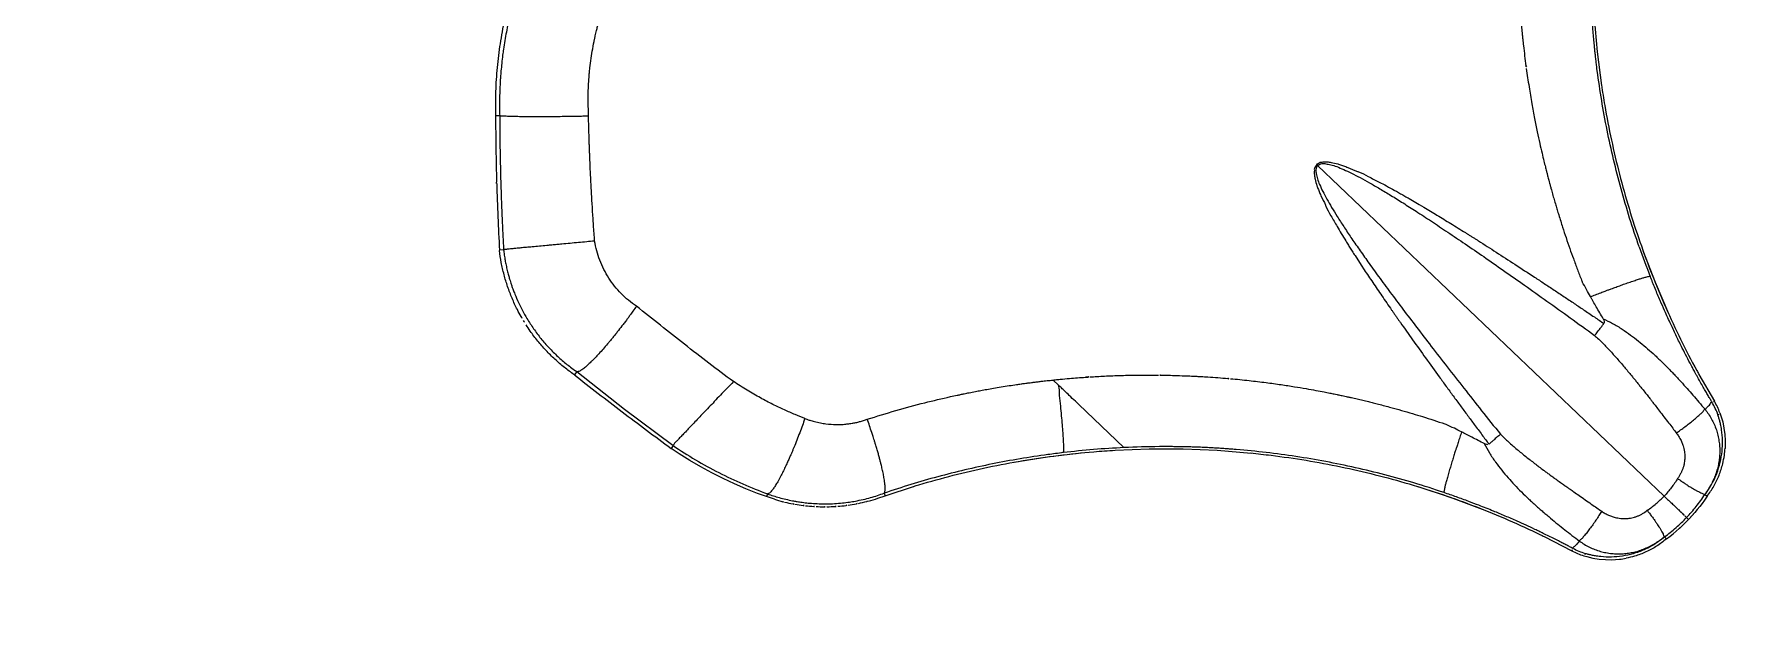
# Model space of a CAD drawing. Header units: millimetres. Extents: x 1145859089 to 1147511753, y -1047484727 to -1047247487.
# Drawn here: x 1146000513.2 to 1146000914.4, y -1047437027.5 to -1047436890.6 of the extents above; entities that cross this region are included whole.
import ezdxf
from ezdxf.xclip import XClip

# ---------------------------------------------------------------- set-up
doc = ezdxf.new("R2010")
doc.units = ezdxf.units.MM
doc.header["$LTSCALE"] = 100
doc.header["$MEASUREMENT"] = 0
doc.header["$XCLIPFRAME"] = 2
doc.layers.get('0').update_dxf_attribs({"linetype": 'CONTINUOUS'})
doc.layers.add('XREF', color=135, linetype='CONTINUOUS')
doc.layers.add('단지배치도$0$W240910', color=135, linetype='CONTINUOUS')

# ---------------------------------------------------------------- blocks, each defined once
blk = doc.blocks.new('단지배치도$0$zw$9902')
at = {"layer": '단지배치도$0$W240910', "linetype": 'ByBlock', "ltscale": 20}
for p, q in [((62735.75, -65517.38), (62736.44, -65525.29)), ((62736.44, -65525.29), (62737.45, -65533.15)), ((62736.47, -65529.74), (62736.4, -65529.21)), ((62479.81, -65540.18), (62480.78, -65540.17)), ((62671.22, -65551.7), (62671.12, -65551.61)), ((62671.22, -65551.7), (62671.12, -65551.61)), ((62671.25, -65551.74), (62671.22, -65551.7)), ((62671.25, -65551.73), (62671.22, -65551.7)), ((62671.29, -65551.77), (62671.25, -65551.73)), ((62671.28, -65551.77), (62671.25, -65551.74)), ((62671.32, -65551.8), (62671.28, -65551.77)), ((62671.32, -65551.8), (62671.29, -65551.77)), ((62752.04, -65628.77), (62671.32, -65551.8)), ((62752.04, -65628.77), (62671.32, -65551.8)), ((62480.07, -65555.85), (62480.06, -65555.7)), ((62480.07, -65556), (62480.07, -65555.85)), ((62692.66, -65559.5), (62695, -65560.86)), ((62695, -65560.86), (62696.08, -65561.51)), ((62481.68, -65571.41), (62480.72, -65571.5)), ((62747.1, -65571.55), (62749.93, -65578.96)), ((62680.03, -65572.75), (62681.5, -65575.02)), ((62681.5, -65575.02), (62682.19, -65576.07)), ((62732.8, -65578.52), (62732.92, -65578.83)), ((62732.92, -65578.82), (62732.94, -65578.86)), ((62749.93, -65578.96), (62753.05, -65586.25)), ((62498.72, -65599.79), (62498.18, -65600.53)), ((62498.72, -65599.79), (62509.89, -65608.5)), ((62498.72, -65599.79), (62498.73, -65599.79)), ((62535.24, -65602.08), (62535.21, -65602.11)), ((62609.66, -65601.74), (62609.69, -65601.74)), ((62610.95, -65602.94), (62609.69, -65601.74)), ((62760.14, -65600.42), (62763.74, -65606.68)), ((62614.89, -65606.69), (62615.66, -65607.42)), ((62626.2, -65617.48), (62615.67, -65607.43)), ((62763.74, -65606.68), (62763.74, -65606.68)), ((62509.89, -65608.5), (62521.08, -65616.93)), ((62700.94, -65611.94), (62701.25, -65612.05)), ((62765.03, -65609.4), (62765.03, -65609.39)), ((62765.03, -65609.4), (62765.28, -65610.11)), ((62765.28, -65610.11), (62765.68, -65611.51)), ((62765.68, -65611.51), (62765.98, -65612.94)), ((62701.24, -65612.05), (62701.28, -65612.06)), ((62765.98, -65612.94), (62766.18, -65614.39)), ((62766.18, -65614.39), (62766.27, -65615.84)), ((62766.27, -65615.84), (62766.23, -65617.65)), ((62521.17, -65616.99), (62520.7, -65617.65)), ((62522.61, -65618.9), (62520.7, -65617.65)), ((62521.08, -65616.93), (62521.1, -65616.91)), ((62521.12, -65616.94), (62521.09, -65616.92)), ((62521.13, -65616.96), (62521.12, -65616.94)), ((62521.15, -65616.97), (62521.13, -65616.96)), ((62521.16, -65616.98), (62521.15, -65616.97)), ((62521.16, -65616.99), (62521.16, -65616.98)), ((62521.17, -65616.99), (62521.16, -65616.99)), ((62525.09, -65620.45), (62522.61, -65618.9)), ((62549.28, -65617.5), (62549.28, -65617.51)), ((62600.54, -65620.88), (62608.37, -65619.64)), ((62608.37, -65619.64), (62616.25, -65618.71)), ((62624.15, -65618.09), (62632.08, -65617.79)), ((62626.2, -65617.48), (62626.21, -65617.48)), ((62632.08, -65617.79), (62640.01, -65617.79)), ((62640.01, -65617.79), (62647.94, -65618.11)), ((62647.94, -65618.11), (62655.84, -65618.75)), ((62652.38, -65617.93), (62651.85, -65617.89)), ((62527.62, -65621.92), (62525.09, -65620.45)), ((62530.19, -65623.32), (62527.62, -65621.92)), ((62532.8, -65624.64), (62530.19, -65623.32)), ((62535.44, -65625.88), (62532.8, -65624.64)), ((62538.13, -65627.05), (62535.44, -65625.88)), ((62540.84, -65628.14), (62538.13, -65627.05)), ((62570.54, -65628.69), (62577.44, -65626.45)), ((62694.66, -65626.56), (62702.19, -65629.03)), ((62544.76, -65629.52), (62540.84, -65628.14)), ((62543.17, -65628.24), (62542.93, -65628.91)), ((62568.84, -65629.28), (62570.54, -65628.69)), ((62570.32, -65628.08), (62570.32, -65628.08)), ((62570.32, -65628.08), (62570.54, -65628.69)), ((62702.19, -65629.03), (62709.62, -65631.8)), ((62759.13, -65632.67), (62759.72, -65631.96)), ((62759.76, -65631.91), (62759.16, -65632.62)), ((62760.33, -65631.19), (62759.76, -65631.91)), ((62760.89, -65630.46), (62760.33, -65631.19)), ((62761.43, -65629.71), (62760.89, -65630.46)), ((62762.05, -65628.81), (62761.43, -65629.71)), ((62761.52, -65628.43), (62761.55, -65628.37)), ((62761.52, -65628.43), (62762.05, -65628.81)), ((62761.56, -65628.34), (62761.55, -65628.37)), ((62761.56, -65628.29), (62761.57, -65628.29)), ((62761.57, -65628.32), (62761.56, -65628.34)), ((62761.57, -65628.29), (62761.57, -65628.3)), ((62761.57, -65628.29), (62761.57, -65628.29)), ((62761.57, -65628.3), (62761.57, -65628.32)), ((62755.55, -65636.32), (62756.23, -65635.7)), ((62756.27, -65635.66), (62755.6, -65636.28)), ((62756.23, -65635.7), (62756.9, -65635.05)), ((62756.94, -65635.01), (62756.27, -65635.66)), ((62756.85, -65633.35), (62757.26, -65633.75)), ((62756.85, -65633.35), (62757.26, -65633.75)), ((62756.9, -65635.05), (62757.55, -65634.4)), ((62757.59, -65634.36), (62756.94, -65635.01)), ((62757.74, -65634.2), (62757.26, -65633.75)), ((62757.74, -65634.2), (62757.26, -65633.75)), ((62757.55, -65634.4), (62757.74, -65634.2)), ((62757.74, -65634.2), (62757.59, -65634.36)), ((62757.93, -65634), (62757.74, -65634.2)), ((62757.74, -65634.2), (62757.89, -65634.04)), ((62757.89, -65634.04), (62758.52, -65633.36)), ((62758.55, -65633.32), (62757.93, -65634)), ((62758.52, -65633.36), (62759.13, -65632.67)), ((62759.16, -65632.62), (62758.55, -65633.32)), ((62724.11, -65638.2), (62730.54, -65641.5)), ((62752.02, -65638.3), (62752.02, -65638.31)), ((62752.02, -65638.31), (62752.03, -65638.31)), ((62752.02, -65638.31), (62752.02, -65638.31)), ((62752.03, -65638.31), (62752.05, -65638.3)), ((62752.05, -65638.3), (62752.07, -65638.29)), ((62752.07, -65638.29), (62752.09, -65638.28)), ((62752.16, -65638.25), (62752.09, -65638.28)), ((62752.16, -65638.25), (62752.56, -65638.76)), ((62752.56, -65638.76), (62753.43, -65638.1)), ((62753.43, -65638.1), (62754.15, -65637.52)), ((62754.15, -65637.52), (62754.86, -65636.93)), ((62754.86, -65636.93), (62755.55, -65636.32)), ((62730.54, -65641.5), (62730.54, -65641.5)), ((62733.31, -65642.66), (62733.31, -65642.66)), ((62733.31, -65642.66), (62734.03, -65642.87)), ((62734.03, -65642.87), (62735.45, -65643.21)), ((62735.45, -65643.21), (62736.9, -65643.44)), ((62736.9, -65643.44), (62738.35, -65643.57)), ((62738.35, -65643.57), (62739.81, -65643.59)), ((62739.81, -65643.59), (62741.61, -65643.47))]:
    blk.add_line(p, q, dxfattribs=at)
at = {"layer": '단지배치도$0$W240910'}
for radius in [11431.38, 11931.38]:
    blk.add_arc((57394.29, -57699.4), radius, 251.62775, 321.418131, dxfattribs=at)
at = {"layer": '단지배치도$0$W240910', "linetype": 'ByBlock', "ltscale": 20}
for centre, radius, start, end in [((63088.88, -65538.21), 609.06, 180.18551, 181.6452), ((63088.88, -65538.21), 609.06, 181.67343, 183.13284), ((62518.3, -65567.22), 37.82, 186.4843, 186.6087), ((62936.39, -65503.8), 201.59, 199.385, 201.4768), ((62521.31, -65566.85), 40.85, 209.5068, 211.0214), ((62521.36, -65566.82), 40.9, 211.0218, 212.6519), ((62519.45, -65569.5), 37.62, 235.4313, 235.5693), ((63056.66, -64889.14), 904.42, 231.86624, 232.75663), ((62634.04, -65636.62), 36.03, 88.9828, 89.6505), ((62749.98, -65614.91), 16.03, 20.1202, 30.892), ((63056.66, -64889.14), 904.42, 232.75667, 233.65852), ((62575.92, -65535.97), 98.59, 235.9427, 236.1432), ((62577.03, -65534.84), 99.34, 235.7836, 242.922), ((62576.29, -65535.39), 99.28, 237.1977, 237.4829), ((62635.8, -65820.29), 203.03, 96.7106, 97.7352), ((62635.51, -65817.88), 200.61, 92.6566, 96.7086), ((62635.9, -65821.94), 204.69, 90.4065, 92.7158), ((62746.25, -65616.41), 20.02, 351.8531, 356.469), ((62577.01, -65534.96), 99.23, 242.9018, 250.0614), ((62635.99, -65818.85), 201.59, 71.2526, 73.3444), ((62556.49, -65590.91), 40.35, 253.1026, 256.0561), ((62556.54, -65590.69), 40.58, 256.0534, 256.6146), ((62556.48, -65590.98), 40.28, 256.6117, 259.4773), ((62556.41, -65591.3), 39.96, 259.4802, 260.1305), ((62556.41, -65591.35), 39.9, 260.1308, 262.9566), ((62556.42, -65591.24), 40.02, 262.9548, 263.6498), ((62556.43, -65591.18), 40.08, 263.6503, 266.4481), ((62556.43, -65591.15), 40.1, 266.4479, 267.2055), ((62556.43, -65591.19), 40.06, 267.205, 269.9922), ((62556.43, -65591.28), 39.98, 269.9929, 270.4661), ((62556.43, -65591.23), 40.02, 270.4661, 270.8668), ((62556.42, -65591.17), 40.09, 270.8674, 273.6274), ((62556.42, -65591.15), 40.11, 273.6271, 274.4229), ((62556.43, -65591.19), 40.07, 274.4225, 277.246), ((62556.43, -65591.24), 40.01, 277.2465, 277.9236), ((62556.45, -65591.36), 39.9, 277.9218, 280.7633), ((62556.44, -65591.31), 39.95, 280.7635, 281.4026), ((62556.37, -65590.98), 40.28, 281.4057, 284.2789), ((62556.3, -65590.68), 40.59, 284.2759, 284.8318), ((62556.41, -65591.07), 40.19, 284.8255, 288.0269), ((62729.4, -65607.17), 38.51, 316.3553, 321.4088), ((62729.25, -65607.04), 38.71, 321.3982, 326.5643), ((62729.39, -65607.17), 38.51, 311.3206, 316.3741), ((62729.25, -65607.03), 38.71, 306.1651, 311.3312), ((62738.1, -65627.37), 16.03, 241.8374, 252.6091), ((62739.43, -65623.57), 20.02, 276.2604, 280.8763)]:
    blk.add_arc(centre, radius, start, end, dxfattribs=at)
for points, start_tangent, end_tangent in [([(62501.47, -65540.32), (62501.39, -65535.8), (62501.39, -65535.33), (62501.41, -65534.8), (62501.42, -65534.21), (62501.45, -65533.55), (62501.49, -65532.67), (62501.54, -65532.01), (62501.57, -65531.55), (62501.6, -65531.17), (62501.63, -65530.75), (62501.68, -65530.19), (62501.8, -65529.07), (62502.08, -65526.83), (62502.88, -65522.37), (62503.05, -65521.61), (62503.2, -65520.94), (62503.34, -65520.35), (62503.47, -65519.85), (62503.57, -65519.44), (62503.73, -65518.86), (62503.82, -65518.5), (62503.99, -65517.91), (62504.16, -65517.32), (62504.34, -65516.74), (62504.52, -65516.16), (62504.7, -65515.58), (62504.89, -65515), (62505.29, -65513.86), (62505.7, -65512.73), (62506.14, -65511.6), (62506.59, -65510.49), (62507.12, -65509.28), (62507.6, -65508.22), (62508.09, -65507.18), (62508.88, -65505.61)], (-0.032515, 0.999471), (-0.588892, -0.808212)), ([(62482.84, -65514.07), (62481.9, -65517.91), (62480.86, -65523.42), (62480.17, -65528.98), (62479.82, -65534.58), (62479.81, -65540.18)], (-0.257861, -0.966182), (0.031073, -0.999517)), ([(62484.23, -65512.75), (62483.19, -65516.7), (62482.33, -65520.7), (62481.66, -65524.73), (62481.47, -65526.08), (62481.25, -65528), (62481.08, -65529.78), (62480.96, -65531.22), (62480.89, -65532.33), (62480.87, -65532.73), (62480.84, -65533.39), (62480.82, -65533.97), (62480.79, -65534.64), (62480.77, -65535.39), (62480.75, -65536.24), (62480.75, -65536.9), (62480.74, -65537.67), (62480.75, -65538.58), (62480.76, -65539.51), (62480.78, -65540.17)], (-0.277461, -0.960737), (0.032071, -0.999486)), ([(62736.4, -65529.21), (62736.27, -65528.18), (62736.15, -65527.12), (62736.02, -65526.04), (62735.9, -65524.94), (62735.79, -65523.8), (62735.64, -65522.26), (62735.48, -65520.54), (62735.37, -65519.14), (62735.3, -65518.17), (62735.25, -65517.44), (62735.21, -65516.95), (62735.18, -65516.41), (62735.14, -65515.8), (62735.11, -65515.19), (62735.07, -65514.58), (62734.94, -65511.85)], (-0.126926, 0.991912), (-0.040534, 0.999178)), ([(62718.8, -65519.31), (62718.95, -65520.88), (62719, -65521.37), (62719.1, -65522.37), (62719.27, -65523.92), (62719.85, -65528.58)], (0.085917, -0.996302), (0.138364, -0.990381)), ([(62719.85, -65528.58), (62719.91, -65529.03)], (0.138364, -0.990381), (-0.990746, -0.135727)), ([(62719.93, -65529.18), (62720.57, -65533.49), (62721.22, -65537.39), (62721.87, -65540.88), (62722.49, -65543.97), (62723.07, -65546.65), (62723.59, -65548.92), (62724.04, -65550.8), (62724.37, -65552.1), (62724.62, -65553.1), (62724.8, -65553.8), (62724.89, -65554.18), (62725.04, -65554.72), (62725.17, -65555.24), (62725.35, -65555.89), (62725.46, -65556.31), (62725.57, -65556.71), (62725.68, -65557.1), (62726.04, -65558.41), (62726.42, -65559.72), (62726.79, -65561)], (0.122879, -0.992422), (0.255938, -0.966693)), ([(62746.23, -65570.7), (62744.01, -65564.03), (62742.02, -65557.24), (62740.26, -65550.4), (62738.75, -65543.53), (62737.49, -65536.64), (62736.47, -65529.74)], (-0.332341, 0.943159), (-0.127207, 0.991876)), ([(62737.43, -65533.03), (62738.2, -65537.79), (62739.76, -65545.85), (62741.64, -65553.83), (62743.86, -65561.74), (62746.39, -65569.55), (62749.25, -65577.25), (62752.41, -65584.82), (62755.89, -65592.26), (62759.66, -65599.55), (62760.14, -65600.42)], (0.146257, -0.989247), (0.483358, -0.875423)), ([(62501.47, -65540.32), (62500.7, -65540.33), (62499.59, -65540.35), (62498.88, -65540.37), (62498.32, -65540.37), (62497.93, -65540.38), (62497.46, -65540.39), (62496.77, -65540.4), (62495.83, -65540.41), (62493.96, -65540.43), (62492.09, -65540.44), (62490.33, -65540.45), (62488.73, -65540.45), (62487.28, -65540.44), (62486.32, -65540.43), (62485.42, -65540.42), (62484.6, -65540.4), (62483.52, -65540.38), (62482.63, -65540.35), (62481.89, -65540.31), (62481.32, -65540.27), (62480.78, -65540.17)], (-0.999761, -0.021871), (-0.777045, 0.629445)), ([(62480.78, -65540.17), (62480.78, -65540.85), (62480.79, -65541.74), (62480.79, -65542.82), (62480.8, -65544.11), (62480.82, -65545.46), (62480.83, -65546.56), (62480.84, -65547.41), (62480.87, -65548.8), (62480.9, -65550.56), (62480.94, -65552.35), (62480.98, -65554.07), (62481.03, -65555.82)], (0.002349, -0.999997), (0.028609, -0.999591)), ([(62502.9, -65569.39), (62502.63, -65565.67), (62502.41, -65562.24), (62502.22, -65559.11), (62502.07, -65556.27), (62502.02, -65555.29), (62501.94, -65553.68), (62501.85, -65551.79), (62501.79, -65550.24), (62501.74, -65549.04), (62501.71, -65548.2), (62501.69, -65547.68), (62501.66, -65546.83), (62501.62, -65545.52), (62501.58, -65544.22), (62501.54, -65542.92), (62501.5, -65541.62), (62501.47, -65540.32)], (-0.055624, 0.998452), (-0.036442, 0.999336)), ([(62671.11, -65551.6), (62670.8, -65552.05), (62670.57, -65552.86)], (-0.697434, -0.716649), (0.300433, -0.953803)), ([(62671.32, -65551.8), (62671.06, -65552.21), (62670.92, -65552.83), (62670.99, -65553.71)], (-0.641809, -0.766864), (0.272366, -0.962194)), ([(62671.11, -65551.6), (62671.54, -65551.27), (62672.34, -65551)], (0.682625, 0.730769), (0.967027, -0.254674)), ([(62671.32, -65551.8), (62671.72, -65551.52), (62672.33, -65551.35), (62673.22, -65551.38)], (0.735432, 0.677599), (0.974072, -0.226239)), ([(62672.34, -65551), (62673.54, -65550.95), (62673.98, -65550.99), (62674.45, -65551.06)], (0.979983, 0.199083), (0.982942, -0.183916)), ([(62673.22, -65551.38), (62674.37, -65551.61), (62675.77, -65552.05), (62677.39, -65552.72), (62679.2, -65553.58), (62681.2, -65554.61), (62683.39, -65555.8), (62685.79, -65557.19), (62688.41, -65558.76), (62691.22, -65560.51), (62694.25, -65562.44), (62697.81, -65564.77), (62701.62, -65567.3), (62705.68, -65570.05), (62710, -65573.01), (62714.65, -65576.24), (62719.55, -65579.69), (62724.72, -65583.36), (62730.15, -65587.24), (62735.83, -65591.36)], (0.974072, -0.226239), (0.806077, -0.591811)), ([(62674.45, -65551.06), (62676, -65551.43), (62676.44, -65551.56), (62676.89, -65551.7), (62677.37, -65551.87), (62677.86, -65552.04), (62678.37, -65552.24)], (0.982942, -0.183916), (0.944657, -0.32806)), ([(62481.03, -65555.82), (62481.19, -65560.9), (62481.3, -65563.62), (62481.37, -65565.15), (62481.48, -65567.52), (62481.68, -65571.41)], (0.028609, -0.999591), (0.054976, -0.998488)), ([(62670.57, -65552.86), (62670.58, -65554.06), (62670.64, -65554.5), (62670.73, -65554.96)], (-0.152192, -0.988351), (0.230514, -0.973069)), ([(62670.73, -65554.96), (62671.17, -65556.49), (62671.32, -65556.92), (62671.49, -65557.37), (62671.67, -65557.84), (62671.87, -65558.32), (62672.09, -65558.82)], (0.230514, -0.973069), (0.372672, -0.927963)), ([(62670.99, -65553.71), (62671.27, -65554.86), (62671.78, -65556.23), (62672.52, -65557.82), (62673.47, -65559.59), (62674.59, -65561.54), (62675.89, -65563.67), (62677.39, -65566), (62679.08, -65568.54), (62680.97, -65571.27), (62683.04, -65574.19), (62685.53, -65577.64), (62688.25, -65581.33), (62691.19, -65585.26), (62694.35, -65589.42), (62697.8, -65593.91), (62701.48, -65598.65), (62705.39, -65603.64), (62709.52, -65608.88), (62713.9, -65614.35)], (0.272366, -0.962194), (0.629524, -0.776981)), ([(62678.37, -65552.24), (62680.58, -65553.16), (62680.84, -65553.23)], (0.944657, -0.32806), (0.97269, -0.232106)), ([(62680.83, -65553.27), (62683.13, -65554.36), (62685.69, -65555.65)], (0.956211, -0.292677), (0.901529, -0.432718)), ([(62685.69, -65555.65), (62687.38, -65556.55), (62689.17, -65557.53)], (0.901529, -0.432718), (0.867656, -0.497165)), ([(62672.09, -65558.82), (62673.12, -65560.99), (62673.2, -65561.24)], (0.372672, -0.927963), (0.278161, -0.960534)), ([(62689.17, -65557.53), (62689.67, -65557.8), (62690.15, -65558.07), (62690.64, -65558.35), (62691.14, -65558.63), (62691.64, -65558.91), (62692.15, -65559.2), (62692.66, -65559.5)], (-0.867656, 0.497165), (0.858737, -0.512416)), ([(62673.24, -65561.23), (62674.43, -65563.48), (62675.85, -65565.97)], (0.337879, -0.94119), (0.475157, -0.879901)), ([(62696.08, -65561.51), (62699.12, -65563.33), (62702.34, -65565.3), (62705.75, -65567.42), (62706.34, -65567.79), (62706.94, -65568.17), (62707.54, -65568.55), (62708.15, -65568.93), (62708.76, -65569.32)], (0.876344, -0.481686), (0.839825, -0.542857)), ([(62726.79, -65561), (62727.13, -65562.12), (62727.49, -65563.3)], (0.255938, -0.966693), (0.31063, -0.950531)), ([(62727.49, -65563.3), (62728.39, -65566.18), (62729.19, -65568.58)], (0.31063, -0.950531), (0.318237, -0.948011)), ([(62675.85, -65565.97), (62676.83, -65567.62), (62677.89, -65569.36)], (0.475157, -0.879901), (0.537918, -0.842997)), ([(62485.76, -65586.97), (62484.89, -65585.35), (62483.67, -65582.71), (62482.63, -65579.99), (62481.8, -65577.21), (62481.16, -65574.37), (62480.73, -65571.58)], (-0.492529, 0.870296), (-0.115088, 0.993355)), ([(62502.9, -65569.39), (62501.04, -65569.56), (62499.12, -65569.74), (62497.18, -65569.92), (62495.26, -65570.1), (62494.08, -65570.21), (62492.91, -65570.31), (62491.74, -65570.42), (62490.02, -65570.58), (62488.38, -65570.73), (62487.69, -65570.8), (62487.01, -65570.86), (62486.36, -65570.92), (62485.73, -65570.98), (62484.57, -65571.09), (62483.57, -65571.19), (62482.98, -65571.25), (62482.54, -65571.3), (62482.15, -65571.35), (62481.68, -65571.41)], (-0.995927, -0.090162), (-0.954079, -0.299554)), ([(62481.68, -65571.41), (62481.74, -65571.93), (62481.85, -65572.67), (62481.94, -65573.3), (62482.03, -65573.82), (62482.15, -65574.42), (62482.27, -65575.02), (62482.4, -65575.62), (62482.54, -65576.24), (62482.69, -65576.81), (62482.82, -65577.33), (62482.95, -65577.8), (62483.08, -65578.22), (62483.19, -65578.58), (62483.39, -65579.22), (62483.52, -65579.6), (62483.64, -65579.97), (62483.91, -65580.72), (62484.3, -65581.72), (62485.14, -65583.67), (62486.08, -65585.57), (62487.12, -65587.41)], (0.114323, -0.993444), (0.514564, -0.857452)), ([(62512.63, -65584.56), (62510.79, -65583.18), (62509.09, -65581.6), (62507.56, -65579.87), (62506.21, -65577.99), (62505.05, -65575.98), (62504.11, -65573.86), (62503.39, -65571.65), (62502.9, -65569.39)], (-0.837849, 0.545903), (-0.172366, 0.985033)), ([(62677.89, -65569.36), (62678.19, -65569.85), (62678.48, -65570.31), (62678.78, -65570.79), (62679.08, -65571.27), (62679.39, -65571.76), (62679.71, -65572.25), (62680.03, -65572.75)], (-0.537918, 0.842997), (0.552727, -0.833362)), ([(62708.76, -65569.32), (62712.91, -65571.97), (62717.26, -65574.79), (62721.83, -65577.77), (62724.11, -65579.27), (62726.42, -65580.79), (62728.76, -65582.35), (62731.12, -65583.92), (62733.27, -65585.36), (62735.78, -65587.06), (62738.02, -65588.59)], (0.839825, -0.542857), (0.815268, -0.579083)), ([(62729.19, -65568.58), (62730.06, -65571.13), (62730.89, -65573.45)], (0.318237, -0.948011), (0.344864, -0.938653)), ([(62730.89, -65573.45), (62731.83, -65576), (62732.8, -65578.52)], (0.344864, -0.938653), (0.352937, -0.935647)), ([(62682.19, -65576.07), (62684.16, -65579.02), (62686.28, -65582.14), (62688.56, -65585.44), (62688.96, -65586.02), (62689.37, -65586.6), (62689.77, -65587.18), (62690.19, -65587.77), (62690.61, -65588.37)], (0.52287, -0.852413), (0.582233, -0.813022)), ([(62734.88, -65582.33), (62733.96, -65580.7), (62732.94, -65578.86)], (-0.490184, 0.871619), (-0.550776, 0.834653)), ([(62739.72, -65580.5), (62740.29, -65580.29), (62740.84, -65580.09), (62741.42, -65579.88), (62742, -65579.67), (62743.21, -65579.24), (62744.43, -65578.82)], (0.938958, 0.344033), (0.946475, 0.322776)), ([(62744.43, -65578.82), (62745.03, -65578.62), (62745.56, -65578.44), (62746.1, -65578.27), (62746.88, -65578.02), (62747.59, -65577.82)], (0.946476, 0.322775), (0.963916, 0.266207)), ([(62747.59, -65577.82), (62748.04, -65577.7), (62748.4, -65577.62), (62748.8, -65577.6)], (0.963916, 0.266207), (0.882112, -0.471039)), ([(62763.21, -65606.93), (62762.78, -65606.21), (62762.29, -65605.38), (62761.75, -65604.45), (62761.15, -65603.41), (62760.44, -65602.15), (62759.71, -65600.84), (62759.37, -65600.22), (62759.08, -65599.68), (62758.83, -65599.22), (62758.63, -65598.85), (62758.34, -65598.31), (62756.27, -65594.3), (62754.92, -65591.57), (62753.64, -65588.87), (62752.14, -65585.57), (62751.12, -65583.25), (62749.94, -65580.43), (62748.8, -65577.6)], (-0.512755, 0.858535), (-0.366188, 0.930541)), ([(62734.88, -65582.33), (62736.05, -65581.88), (62737.29, -65581.41), (62737.8, -65581.22), (62738.29, -65581.03), (62738.63, -65580.9), (62739.31, -65580.65), (62739.72, -65580.5)], (0.931116, 0.364722), (0.940119, 0.340846)), ([(62737.85, -65587.48), (62736.22, -65584.66), (62735.51, -65583.43), (62735.19, -65582.88), (62734.88, -65582.33)], (-0.500992, 0.865452), (-0.496229, 0.868192)), ([(62487.12, -65587.41), (62488.68, -65589.8), (62490.39, -65592.08), (62492.27, -65594.23), (62494.29, -65596.24), (62496.45, -65598.1), (62498.73, -65599.79)], (0.514564, -0.857452), (0.823471, -0.567359)), ([(62510.43, -65587.61), (62510.14, -65588), (62509.84, -65588.4), (62509.26, -65589.16), (62508.18, -65590.55), (62507.59, -65591.28), (62507.02, -65591.99), (62506.45, -65592.68), (62505.9, -65593.33), (62504.86, -65594.54), (62503.9, -65595.61), (62503.25, -65596.31), (62502.63, -65596.95), (62502.04, -65597.53), (62501.25, -65598.27), (62500.56, -65598.87), (62500.12, -65599.2), (62499.74, -65599.46), (62499.41, -65599.65), (62498.73, -65599.79)], (-0.597111, -0.802159), (-0.942318, 0.33472)), ([(62512.63, -65584.56), (62511.83, -65585.69), (62511.19, -65586.59), (62510.72, -65587.23), (62510.44, -65587.6), (62510.43, -65587.61)], (-0.576089, -0.817387), (-0.597111, -0.802159)), ([(62535.21, -65602.11), (62523.85, -65593.42), (62512.63, -65584.56)], (-0.803204, 0.595704), (-0.7825, 0.622651)), ([(62737.85, -65587.48), (62738.09, -65588.08), (62738.02, -65588.59)], (0.502307, -0.864689), (-0.601261, -0.799053)), ([(62737.85, -65587.48), (62740.05, -65588.58), (62742.27, -65589.91), (62744.23, -65591.26), (62746.06, -65592.66), (62747.75, -65594.07), (62749.48, -65595.6), (62751.26, -65597.28), (62752.02, -65598.02), (62752.79, -65598.79), (62753.56, -65599.58), (62754.35, -65600.4), (62755.14, -65601.24), (62755.94, -65602.11), (62757.38, -65603.7), (62758.76, -65605.27), (62760.15, -65606.88), (62761.56, -65608.54)], (0.904881, -0.425665), (0.673687, -0.739017)), ([(62498.11, -65600.47), (62495.85, -65598.79), (62493.64, -65596.9), (62491.57, -65594.85), (62489.65, -65592.66), (62487.89, -65590.34), (62486.92, -65588.89)], (-0.823447, 0.567394), (-0.539533, 0.841965)), ([(62690.61, -65588.37), (62693.45, -65592.38), (62696.47, -65596.6), (62699.66, -65601.01), (62701.27, -65603.22), (62702.9, -65605.45), (62704.57, -65607.72), (62706.25, -65610), (62707.8, -65612.09), (62709.61, -65614.51), (62711.24, -65616.67)], (0.582233, -0.813022), (0.617248, -0.786768)), ([(62735.83, -65591.36), (62736.52, -65590.51), (62737.12, -65589.75), (62737.62, -65589.1), (62738.02, -65588.59)], (0.770386, 0.637578), (0.608768, 0.793348)), ([(62735.83, -65591.36), (62737.73, -65593.16), (62739.54, -65595.05), (62741.29, -65596.99), (62743, -65598.98), (62744.65, -65600.97), (62745.19, -65601.63), (62745.76, -65602.33), (62746.34, -65603.06), (62746.95, -65603.82), (62747.7, -65604.77), (62748.4, -65605.66), (62748.97, -65606.39), (62749.42, -65606.97), (62750.08, -65607.82), (62750.97, -65608.97), (62752, -65610.31), (62753.09, -65611.73), (62754.05, -65612.98), (62754.88, -65614.06)], (0.748717, -0.662889), (0.615812, -0.787893)), ([(62535.21, -65602.11), (62533.68, -65603.71), (62532.19, -65605.28), (62530.77, -65606.76)], (-0.563767, -0.825934), (-0.599638, -0.800272)), ([(62551.87, -65610.7), (62549.6, -65609.8), (62547.11, -65608.71), (62544.4, -65607.42), (62541.51, -65605.9), (62538.44, -65604.12), (62535.24, -65602.08)], (-0.938012, 0.346604), (-0.831977, 0.55481)), ([(62591.61, -65604.41), (62592.86, -65604.18), (62594.26, -65603.92), (62595.83, -65603.64), (62597.56, -65603.36), (62599.47, -65603.05), (62601.2, -65602.8), (62602.23, -65602.65), (62603.05, -65602.53), (62603.65, -65602.45), (62604.03, -65602.4), (62604.69, -65602.32), (62605.07, -65602.27), (62605.93, -65602.16), (62606.95, -65602.04)], (0.984413, 0.17587), (0.979501, 0.20144)), ([(62606.95, -65602.04), (62608.3, -65601.89), (62609.66, -65601.74)], (0.979501, 0.20144), (0.968571, 0.248738)), ([(62609.69, -65601.74), (62610.15, -65601.69), (62611.37, -65601.57), (62613.49, -65601.37), (62617.25, -65601.08)], (0.995229, 0.097565), (0.997202, 0.074755)), ([(62611.47, -65607.8), (62611.22, -65605.37), (62610.95, -65602.94)], (-0.098844, 0.995103), (-0.335517, 0.942034)), ([(62614.89, -65606.7), (62613.45, -65605.32), (62612.37, -65604.29), (62611.64, -65603.59), (62610.95, -65602.94)], (-0.781061, 0.624455), (-0.72364, 0.690178)), ([(62617.25, -65601.08), (62617.92, -65601.03), (62618.27, -65601.02)], (0.997202, 0.074755), (1, 0.000976)), ([(62618.27, -65601.01), (62621.64, -65600.82), (62625.59, -65600.67)], (0.998665, 0.051657), (0.9997, 0.024499)), ([(62625.59, -65600.67), (62629.49, -65600.59), (62634.26, -65600.59)], (0.9997, 0.024499), (0.99998, -0.006259)), ([(62634.68, -65600.6), (62638.46, -65600.68), (62641.12, -65600.78)], (0.99984, -0.017912), (0.999263, -0.038377)), ([(62641.12, -65600.78), (62642.7, -65600.85), (62643.19, -65600.87), (62644.2, -65600.93), (62645.76, -65601.02), (62650.44, -65601.38)], (0.999263, -0.038377), (0.995847, -0.091046)), ([(62650.44, -65601.38), (62650.89, -65601.42)], (0.995847, -0.091046), (0.088395, 0.996086)), ([(62651.04, -65601.43), (62655.37, -65601.87), (62659.3, -65602.33), (62662.82, -65602.81), (62665.93, -65603.29), (62668.64, -65603.74), (62670.94, -65604.15), (62672.83, -65604.51), (62674.15, -65604.77), (62675.16, -65604.98), (62675.86, -65605.12), (62676.25, -65605.2), (62676.8, -65605.32), (62677.32, -65605.43), (62677.98, -65605.57), (62678.4, -65605.67), (62678.81, -65605.76), (62679.2, -65605.84), (62680.52, -65606.15), (62681.85, -65606.46), (62683.15, -65606.77)], (0.997147, -0.075481), (0.977784, -0.209614)), ([(62530.77, -65606.76), (62529.5, -65608.1), (62528.26, -65609.4), (62527.07, -65610.65), (62525.97, -65611.8), (62524.95, -65612.87), (62524.03, -65613.85), (62523.23, -65614.68), (62522.53, -65615.41), (62521.96, -65616.01), (62521.53, -65616.46), (62521.09, -65616.92)], (-0.599638, -0.800272), (-0.989283, 0.146014)), ([(62566.39, -65610.88), (62573.05, -65608.85), (62579.8, -65607.03), (62585.81, -65605.61), (62587.35, -65605.28), (62588.14, -65605.11), (62588.99, -65604.93), (62590.14, -65604.7), (62591.61, -65604.41)], (0.955887, 0.293736), (0.984413, 0.17587)), ([(62612.07, -65618.64), (62612.18, -65617.82), (62612.17, -65616.9), (62612.11, -65615.64), (62612.01, -65614.05), (62611.87, -65612.17), (62611.69, -65610.06), (62611.47, -65607.8)], (0.3751, 0.926984), (-0.098844, 0.995103)), ([(62683.15, -65606.77), (62684.29, -65607.05), (62685.49, -65607.36)], (0.977784, -0.209614), (0.964244, -0.265015)), ([(62685.49, -65607.36), (62688.4, -65608.13), (62690.84, -65608.8)], (0.964244, -0.265015), (0.96209, -0.272733)), ([(62761.56, -65608.54), (62762.06, -65608.07), (62762.41, -65607.73), (62762.77, -65607.35), (62763.21, -65606.93)], (0.902033, 0.431668), (0.728074, -0.685498)), ([(62764.58, -65609.86), (62763.96, -65608.36), (62763.2, -65606.94)], (-0.322852, 0.946449), (-0.516818, 0.856095)), ([(62763.74, -65606.68), (62763.21, -65606.94)], (-0.890101, -0.455763), (-0.889918, -0.456121)), ([(62551.87, -65610.7), (62551.29, -65612.33), (62550.66, -65614.01), (62550, -65615.72), (62549.32, -65617.42), (62549.28, -65617.51)], (-0.331064, -0.943608), (-0.381837, -0.92423)), ([(62551.87, -65610.7), (62552.29, -65610.86), (62553.03, -65611.11), (62554.09, -65611.42), (62555.48, -65611.73), (62556.13, -65611.84), (62556.78, -65611.94), (62559.18, -65612.1), (62560.02, -65612.1), (62560.76, -65612.06), (62561.39, -65612.01), (62561.91, -65611.95), (62562.33, -65611.9), (62562.87, -65611.81), (62563.28, -65611.74), (62563.73, -65611.65), (62564.19, -65611.54), (62564.63, -65611.43), (62565.53, -65611.17), (62566.39, -65610.88)], (0.939633, -0.342185), (0.944518, 0.328459)), ([(62568.4, -65616.93), (62568.17, -65616.18), (62567.96, -65615.51), (62567.77, -65614.93), (62567.61, -65614.43), (62567.46, -65613.99), (62566.93, -65612.42), (62566.39, -65610.88)], (-0.392147, 0.919903), (-0.518947, 0.854806)), ([(62690.84, -65608.8), (62693.43, -65609.56), (62695.78, -65610.27)], (0.96209, -0.272733), (0.95401, -0.299775)), ([(62695.78, -65610.27), (62698.37, -65611.09), (62700.94, -65611.94)], (0.95401, -0.299775), (0.951392, -0.307982)), ([(62754.88, -65614.06), (62755.87, -65613.37), (62756.89, -65612.62), (62757.91, -65611.85), (62758.87, -65611.07), (62759.74, -65610.33), (62760.49, -65609.65), (62761.11, -65609.04), (62761.57, -65608.54)], (0.826377, 0.563117), (0.894381, 0.447307)), ([(62761.57, -65608.54), (62762.36, -65609.62), (62763.11, -65610.85), (62763.69, -65612.03), (62764.2, -65613.34), (62764.56, -65614.6), (62764.82, -65615.96), (62764.96, -65617.25), (62764.99, -65618.6), (62764.92, -65619.84), (62764.74, -65621.11), (62764.44, -65622.41), (62764.03, -65623.73), (62763.55, -65624.93), (62762.96, -65626.11), (62762.3, -65627.22), (62761.56, -65628.29)], (0.585702, -0.810526), (-0.60361, -0.79728)), ([(62765.54, -65618.39), (62765.64, -65615.8), (62765.42, -65613.37), (62765.37, -65613), (62765.25, -65612.36), (62765.14, -65611.87), (62765.03, -65611.42), (62764.93, -65611.03), (62764.82, -65610.65), (62764.71, -65610.29), (62764.58, -65609.86)], (0.101255, 0.99486), (0.250743, 0.968054)), ([(62764.57, -65609.86), (62765.03, -65609.4)], (0.924039, 0.382297), (0.515771, 0.856727)), ([(62704.84, -65613.83), (62703.17, -65612.99), (62701.28, -65612.06)], (-0.893972, 0.448122), (-0.859933, 0.510406)), ([(62704.84, -65613.83), (62704.45, -65615.03), (62704.04, -65616.28), (62703.87, -65616.81), (62703.71, -65617.3), (62703.6, -65617.65), (62703.38, -65618.34), (62703.24, -65618.76)], (-0.31997, -0.947428), (-0.295692, -0.955283)), ([(62710.13, -65616.56), (62707.23, -65615.06), (62705.97, -65614.41), (62705.4, -65614.12), (62704.84, -65613.83)], (-0.888327, 0.459212), (-0.890837, 0.454324)), ([(62713.9, -65614.35), (62713.09, -65615.08), (62712.35, -65615.72), (62711.74, -65616.25), (62711.24, -65616.67)], (-0.60017, -0.799873), (-0.763459, -0.645856)), ([(62713.9, -65614.35), (62715.79, -65616.16), (62717.77, -65617.89), (62719.79, -65619.54), (62721.86, -65621.15), (62723.92, -65622.71), (62724.61, -65623.22), (62725.34, -65623.75), (62726.09, -65624.3), (62726.88, -65624.86), (62727.87, -65625.57), (62728.79, -65626.23), (62729.54, -65626.76), (62730.14, -65627.18), (62731.03, -65627.81), (62732.22, -65628.64), (62733.61, -65629.61), (62735.08, -65630.63), (62736.37, -65631.53), (62737.49, -65632.3)], (0.69779, -0.716302), (0.816323, -0.577595)), ([(62754.88, -65614.06), (62755.42, -65614.84), (62755.97, -65615.84), (62756.33, -65616.7), (62756.46, -65617.1), (62756.62, -65617.72), (62756.76, -65618.43), (62756.83, -65619.02), (62756.85, -65619.53), (62756.82, -65620.39), (62756.62, -65621.6), (62756.43, -65622.27), (62756.19, -65622.91), (62755.89, -65623.53), (62755.16, -65624.69)], (0.638628, -0.769516), (-0.541845, -0.840478)), ([(62549.28, -65617.5), (62549.17, -65617.77), (62548.89, -65618.44), (62548.57, -65619.19), (62548.21, -65620.01), (62547.78, -65620.96), (62547.29, -65622.01), (62546.75, -65623.13), (62546.57, -65623.5), (62546.38, -65623.86), (62546.2, -65624.21), (62545.54, -65625.42), (62545, -65626.32), (62544.51, -65627.05), (62543.95, -65627.74), (62543.17, -65628.24)], (-0.381765, -0.924259), (-0.999824, 0.018785)), ([(62570.32, -65628.08), (62570.51, -65627.74), (62570.59, -65627.07), (62570.53, -65626.06), (62570.35, -65624.72), (62570.15, -65623.65), (62569.9, -65622.49), (62569.64, -65621.4), (62569.45, -65620.66), (62569.23, -65619.84), (62568.99, -65618.95), (62568.71, -65617.99), (62568.4, -65616.93)], (0.80687, 0.590729), (-0.392147, 0.919903)), ([(62608.47, -65619.1), (62601.99, -65620.09), (62595.55, -65621.28), (62589.15, -65622.68), (62582.81, -65624.28), (62576.53, -65626.08), (62570.32, -65628.08)], (-0.990917, -0.134476), (-0.946937, -0.321419)), ([(62577.23, -65626.51), (62578.44, -65626.14), (62586.45, -65623.93), (62594.53, -65622.05), (62602.69, -65620.51), (62610.91, -65619.31), (62619.17, -65618.44), (62624.15, -65618.09)], (0.956244, 0.292571), (0.998846, 0.048024)), ([(62651.85, -65617.89), (62650.82, -65617.81), (62649.76, -65617.73), (62648.67, -65617.66), (62647.56, -65617.59), (62646.42, -65617.53), (62644.87, -65617.45), (62643.15, -65617.38), (62641.75, -65617.33), (62640.77, -65617.31), (62640.04, -65617.29), (62639.55, -65617.28), (62639.01, -65617.27), (62638.4, -65617.26), (62637.79, -65617.26), (62637.17, -65617.25), (62634.45, -65617.25)], (-0.996831, 0.079548), (-0.999975, -0.007092)), ([(62693.77, -65625.72), (62686.99, -65623.83), (62680.12, -65622.16), (62673.2, -65620.73), (62666.27, -65619.55), (62659.33, -65618.62), (62652.38, -65617.93)], (-0.957915, 0.287051), (-0.996808, 0.079831)), ([(62655.72, -65618.73), (62660.51, -65619.27), (62668.63, -65620.44), (62676.7, -65621.95), (62684.7, -65623.78), (62692.62, -65625.94), (62700.45, -65628.43), (62708.16, -65631.23), (62715.76, -65634.35), (62723.22, -65637.77), (62724.11, -65638.2)], (0.995089, -0.098984), (0.897446, -0.441123)), ([(62703.24, -65618.76), (62703.06, -65619.34), (62702.89, -65619.9), (62702.71, -65620.48), (62702.53, -65621.08), (62702.16, -65622.3), (62701.79, -65623.54)], (-0.298931, -0.954275), (-0.27734, -0.960772)), ([(62710.13, -65616.56), (62710.73, -65616.77), (62711.24, -65616.67)], (0.887628, -0.460561), (0.769515, 0.638629)), ([(62710.13, -65616.56), (62711.33, -65618.71), (62712.76, -65620.85), (62714.21, -65622.75), (62715.7, -65624.51), (62717.18, -65626.13), (62718.79, -65627.79), (62720.55, -65629.48), (62721.33, -65630.21), (62722.14, -65630.94), (62722.96, -65631.68), (62723.82, -65632.42), (62724.7, -65633.17), (62725.6, -65633.93), (62727.26, -65635.3), (62728.89, -65636.6), (62730.57, -65637.91), (62732.29, -65639.24)], (0.468271, -0.883585), (0.770258, -0.637732)), ([(62761.52, -65628.43), (62762.61, -65626.87), (62763.54, -65625.21), (62764.3, -65623.5), (62765.1, -65620.92), (62765.54, -65618.39)], (0.608926, 0.793227), (0.101255, 0.99486)), ([(62762.05, -65628.81), (62763.61, -65626.46), (62764.83, -65623.92), (62765.69, -65621.23), (62766.07, -65619.25)], (0.576997, 0.816746), (0.140531, 0.990076)), ([(62701.79, -65623.54), (62701.62, -65624.15), (62701.47, -65624.69), (62701.32, -65625.23), (62701.11, -65626.03), (62700.94, -65626.75)], (-0.277339, -0.960772), (-0.220005, -0.975499)), ([(62700.94, -65626.75), (62700.84, -65627.2), (62700.78, -65627.56), (62700.78, -65627.96)], (-0.220005, -0.975499), (0.51251, -0.858681)), ([(62730.77, -65640.96), (62730.02, -65640.56), (62729.17, -65640.12), (62728.21, -65639.62), (62727.15, -65639.07), (62725.86, -65638.42), (62724.51, -65637.76), (62723.88, -65637.45), (62723.32, -65637.18), (62722.85, -65636.95), (62722.47, -65636.77), (62721.92, -65636.51), (62717.82, -65634.63), (62715.02, -65633.41), (62712.27, -65632.26), (62708.9, -65630.92), (62706.53, -65630.01), (62703.66, -65628.97), (62700.78, -65627.96)], (-0.881978, 0.471291), (-0.946923, 0.321461)), ([(62755.16, -65624.69), (62753.71, -65626.81), (62752.04, -65628.77)], (-0.49414, -0.869382), (-0.690401, -0.723427)), ([(62755.16, -65624.69), (62755.88, -65625.14), (62756.67, -65625.69), (62757.39, -65626.18), (62757.91, -65626.5), (62758.24, -65626.7), (62758.64, -65626.94), (62759.11, -65627.21), (62759.68, -65627.53), (62760.33, -65627.87)], (0.899331, -0.437268), (0.760601, -0.64922)), ([(62760.33, -65627.87), (62760.8, -65628.08), (62761.15, -65628.22), (62761.56, -65628.29)], (0.760601, -0.64922), (0.964631, 0.263605)), ([(62543.17, -65628.24), (62545.91, -65629.12), (62548.98, -65629.84), (62549.88, -65630.01), (62550.35, -65630.09), (62550.92, -65630.17), (62551.6, -65630.27), (62553, -65630.42), (62554.72, -65630.53), (62556.75, -65630.58)], (0.939933, -0.34136), (0.999957, 0.009314)), ([(62556.75, -65630.58), (62558.8, -65630.51), (62560.64, -65630.36), (62562.25, -65630.16), (62563.63, -65629.93), (62565.45, -65629.55), (62567.17, -65629.11), (62568.79, -65628.62), (62570.32, -65628.08)], (0.999957, 0.009314), (0.935931, 0.352184)), ([(62748.11, -65632.07), (62750.17, -65630.53), (62752.04, -65628.77)], (0.844866, 0.534979), (0.68973, 0.724067)), ([(62752.04, -65628.77), (62752.68, -65629.38), (62753.41, -65630.07), (62754.21, -65630.83), (62754.83, -65631.42), (62755.44, -65632), (62755.79, -65632.34), (62756.07, -65632.61), (62756.36, -65632.89)], (0.723744, -0.690068), (0.437054, -0.899435)), ([(62752.04, -65628.77), (62752.68, -65629.38), (62753.41, -65630.07), (62754.21, -65630.83), (62754.83, -65631.42), (62755.44, -65632), (62755.79, -65632.34), (62756.07, -65632.61), (62756.36, -65632.89)], (0.723749, -0.690063), (0.919227, -0.393728)), ([(62737.49, -65632.3), (62736.84, -65633.32), (62736.15, -65634.38), (62735.42, -65635.43), (62734.69, -65636.43), (62734, -65637.33), (62733.35, -65638.12), (62732.77, -65638.76), (62732.29, -65639.25)], (-0.523127, -0.852255), (-0.40421, -0.914666)), ([(62737.49, -65632.3), (62738.29, -65632.8), (62739.32, -65633.3), (62740.19, -65633.62), (62740.6, -65633.73), (62741.22, -65633.87), (62741.95, -65633.97), (62742.53, -65634.01), (62743.04, -65634.01), (62743.91, -65633.94), (62745.1, -65633.68), (62745.76, -65633.46), (62746.39, -65633.19), (62747, -65632.86), (62748.11, -65632.07)], (0.799054, -0.60126), (0.813723, 0.581253)), ([(62748.11, -65632.07), (62748.6, -65632.77), (62749.19, -65633.53), (62749.71, -65634.23), (62750.06, -65634.73), (62750.27, -65635.05), (62750.53, -65635.45), (62750.82, -65635.9), (62751.17, -65636.45), (62751.54, -65637.09)], (0.479597, -0.877489), (0.684702, -0.728823)), ([(62756.36, -65632.89), (62756.68, -65633.18), (62756.78, -65633.36)], (0.437054, -0.899435), (0.215767, -0.976445)), ([(62756.36, -65632.89), (62756.68, -65633.18), (62756.86, -65633.28)], (0.919227, -0.393728), (0.985612, -0.169025)), ([(62732.29, -65639.24), (62731.85, -65639.76), (62731.53, -65640.12), (62731.17, -65640.5), (62730.77, -65640.96)], (-0.388225, -0.921565), (0.719391, -0.694605)), ([(62732.29, -65639.24), (62733.41, -65639.98), (62734.67, -65640.67), (62735.88, -65641.19), (62737.22, -65641.64), (62738.49, -65641.94), (62739.86, -65642.14), (62741.15, -65642.22), (62742.5, -65642.19), (62743.74, -65642.05), (62745, -65641.81), (62746.29, -65641.46), (62747.58, -65640.98), (62748.75, -65640.44), (62749.9, -65639.8), (62750.99, -65639.09), (62752.02, -65638.3)], (0.837497, -0.546442), (0.767632, 0.640891)), ([(62752.16, -65638.25), (62750.65, -65639.41), (62749.04, -65640.42), (62747.37, -65641.26), (62744.83, -65642.18), (62742.32, -65642.74)], (-0.763331, -0.646008), (-0.98891, -0.148514)), ([(62752.56, -65638.76), (62750.29, -65640.43), (62747.81, -65641.77), (62745.16, -65642.76), (62743.2, -65643.23)], (-0.788344, -0.615235), (-0.982261, -0.187518)), ([(62751.54, -65637.09), (62751.78, -65637.54), (62751.93, -65637.89), (62752.02, -65638.3)], (0.684702, -0.728823), (-0.217372, -0.976089)), ([(62730.54, -65641.5), (62730.77, -65640.96)], (0.412861, 0.910794), (0.413226, 0.910628)), ([(62733.75, -65642.19), (62732.23, -65641.65), (62730.77, -65640.96)], (-0.96075, 0.277417), (-0.879735, 0.475465)), ([(62733.75, -65642.18), (62733.31, -65642.66)], (-0.337862, -0.941196), (-0.831194, -0.555982)), ([(62742.32, -65642.74), (62739.74, -65642.97), (62737.3, -65642.87), (62736.92, -65642.83), (62736.29, -65642.74), (62735.79, -65642.66), (62735.33, -65642.57), (62734.94, -65642.48), (62734.56, -65642.39), (62734.19, -65642.3), (62733.75, -65642.19)], (-0.98891, -0.148514), (-0.955016, -0.296556))]:
    blk.add_spline(points, degree=3, dxfattribs=dict(at, start_tangent=start_tangent, end_tangent=end_tangent))
blk = doc.blocks.new('단지배치도')
blk.add_blockref('단지배치도$0$zw$9902', (141034.19, 142437.16))

msp = doc.modelspace()

# ---------------------------------------------------------------- block references
at = {"layer": 'XREF'}
ref = msp.add_blockref('단지배치도', (1145797106.633357, -1047513806.462535), dxfattribs=at)
XClip(ref).set_block_clipping_path([(72982.4064819524, 34919.7593965302), (360382.4067475507, 255319.7593436702)])

doc.saveas('drawing.dxf')
